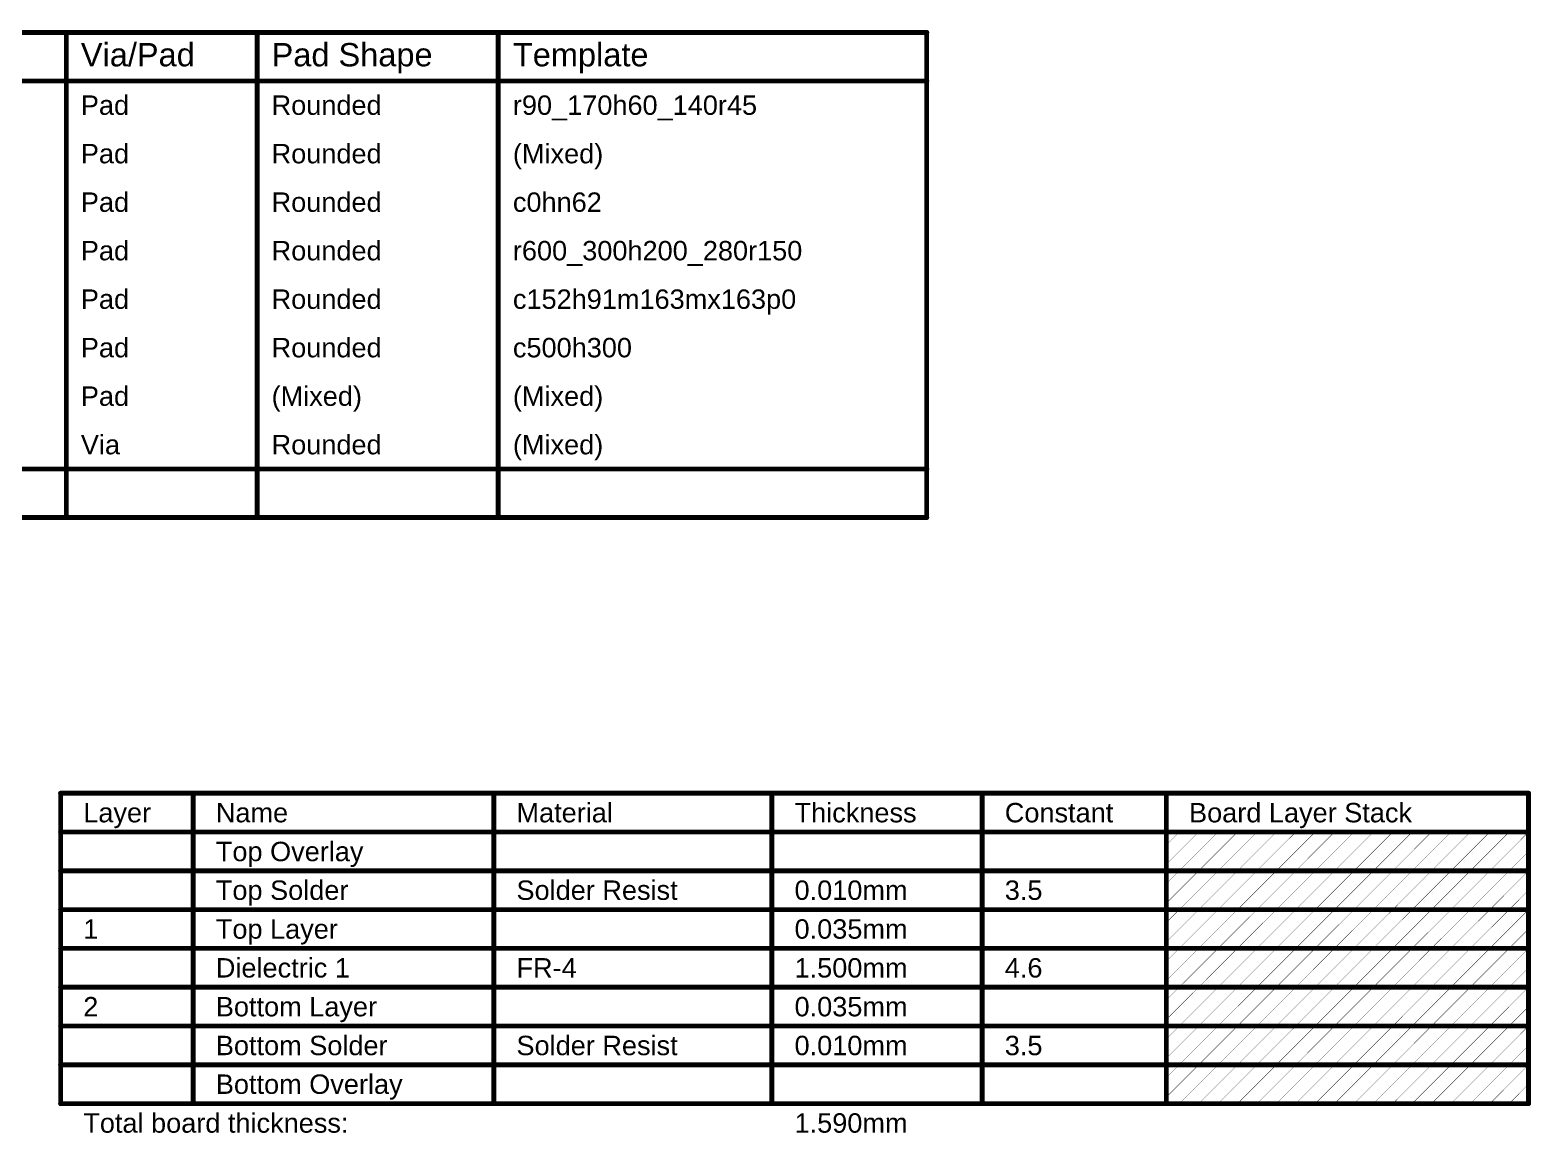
# Model space of a CAD drawing. Header units: inches. Extents: x -4 to 238, y -5 to 115.
# Drawn here: x 120.4 to 238.3, y 28.5 to 115.1 of the extents above; entities that cross this region are included whole.
import ezdxf

# ---------------------------------------------------------------- set-up
doc = ezdxf.new("R2010")
doc.units = ezdxf.units.IN
doc.layers.add('Drill Drawing', color=1, linetype='Continuous')
doc.layers.add('Fabrication', color=76, linetype='Continuous')
doc.styles.add('Arial', font='', dxfattribs={"height": 0.2})
doc.styles.get('Arial').set_extended_font_data('Arial')

msp = doc.modelspace()

# ---------------------------------------------------------------- linework, layer by layer
at = {"layer": 'Drill Drawing', "const_width": 0.381}
for points in [[(-3.72, 114.93), (190.84, 114.93)], [(123.27, 76.83), (123.27, 114.93)], [(138.25, 76.83), (138.25, 114.93)], [(157.19, 76.83), (157.19, 114.93)], [(190.84, 76.83), (190.84, 114.93)], [(-3.72, 111.12), (190.84, 111.12)], [(-3.72, 80.64), (190.84, 80.64)], [(-3.72, 76.83), (190.84, 76.83)]]:
    msp.add_lwpolyline(points, dxfattribs=at)
at = {"layer": 'Drill Drawing', "const_width": 0.191}
for points in [[(123.17, 114.93, 1), (123.36, 114.93, 1)], [(138.16, 114.93, 1), (138.35, 114.93, 1)], [(157.1, 114.93, 1), (157.29, 114.93, 1)], [(190.74, 114.93, 1), (190.94, 114.93, 1)], [(190.74, 114.93, 1), (190.94, 114.93, 1)], [(190.74, 111.12, 1), (190.94, 111.12, 1)], [(190.74, 80.64, 1), (190.94, 80.64, 1)], [(123.17, 76.83, 1), (123.36, 76.83, 1)], [(138.16, 76.83, 1), (138.35, 76.83, 1)], [(157.1, 76.83, 1), (157.29, 76.83, 1)], [(190.74, 76.83, 1), (190.94, 76.83, 1)], [(190.74, 76.83, 1), (190.94, 76.83, 1)]]:
    msp.add_lwpolyline(points, format="xyb", close=True, dxfattribs=at)
at = {"layer": 'Fabrication'}
for points, const_width in [([(122.82, 55.17), (238.1, 55.17)], 0.381), ([(122.82, 30.78), (122.82, 55.17)], 0.381), ([(133.23, 30.78), (133.23, 55.17)], 0.381), ([(156.84, 30.78), (156.84, 55.17)], 0.381), ([(178.68, 30.78), (178.68, 55.17)], 0.381), ([(195.19, 30.78), (195.19, 55.17)], 0.381), ([(209.66, 30.78), (209.66, 55.17)], 0.381), ([(238.1, 30.78), (238.1, 55.17)], 0.381), ([(122.82, 52.12), (238.1, 52.12)], 0.381), ([(209.66, 49.59), (212.2, 52.12)], 0.0254), ([(209.66, 51.11), (210.67, 52.12)], 0.0254), ([(210.67, 49.07), (213.72, 52.12)], 0.0254), ([(212.2, 49.07), (215.24, 52.12)], 0.0254), ([(213.72, 49.07), (216.77, 52.12)], 0.0254), ([(215.24, 49.07), (218.29, 52.12)], 0.0254), ([(216.77, 49.07), (219.82, 52.12)], 0.0254), ([(218.29, 49.07), (221.34, 52.12)], 0.0254), ([(219.82, 49.07), (222.86, 52.12)], 0.0254), ([(221.34, 49.07), (224.39, 52.12)], 0.0254), ([(222.86, 49.07), (225.91, 52.12)], 0.0254), ([(224.39, 49.07), (227.44, 52.12)], 0.0254), ([(225.91, 49.07), (228.96, 52.12)], 0.0254), ([(227.44, 49.07), (230.48, 52.12)], 0.0254), ([(228.96, 49.07), (232.01, 52.12)], 0.0254), ([(230.48, 49.07), (233.53, 52.12)], 0.0254), ([(232.01, 49.07), (235.06, 52.12)], 0.0254), ([(233.53, 49.07), (236.58, 52.12)], 0.0254), ([(235.06, 49.07), (238.1, 52.12)], 0.0254), ([(236.58, 49.07), (238.1, 50.6)], 0.0254), ([(122.82, 49.07), (133.23, 49.07)], 0.381), ([(133.23, 49.07), (156.84, 49.07)], 0.381), ([(156.84, 49.07), (178.68, 49.07)], 0.381), ([(178.68, 49.07), (195.19, 49.07)], 0.381), ([(195.19, 49.07), (209.66, 49.07)], 0.381), ([(209.66, 49.07), (238.1, 49.07)], 0.381), ([(209.66, 46.54), (212.2, 49.07)], 0.0254), ([(209.66, 48.06), (210.67, 49.07)], 0.0254), ([(210.67, 46.02), (213.72, 49.07)], 0.0254), ([(212.2, 46.02), (215.24, 49.07)], 0.0254), ([(213.72, 46.02), (216.77, 49.07)], 0.0254), ([(215.24, 46.02), (218.29, 49.07)], 0.0254), ([(216.77, 46.02), (219.82, 49.07)], 0.0254), ([(218.29, 46.02), (221.34, 49.07)], 0.0254), ([(219.82, 46.02), (222.86, 49.07)], 0.0254), ([(221.34, 46.02), (224.39, 49.07)], 0.0254), ([(222.86, 46.02), (225.91, 49.07)], 0.0254), ([(224.39, 46.02), (227.44, 49.07)], 0.0254), ([(225.91, 46.02), (228.96, 49.07)], 0.0254), ([(227.44, 46.02), (230.48, 49.07)], 0.0254), ([(228.96, 46.02), (232.01, 49.07)], 0.0254), ([(230.48, 46.02), (233.53, 49.07)], 0.0254), ([(232.01, 46.02), (235.06, 49.07)], 0.0254), ([(233.53, 46.02), (236.58, 49.07)], 0.0254), ([(235.06, 46.02), (238.1, 49.07)], 0.0254), ([(236.58, 46.02), (238.1, 47.55)], 0.0254), ([(122.82, 46.02), (133.23, 46.02)], 0.381), ([(133.23, 46.02), (156.84, 46.02)], 0.381), ([(156.84, 46.02), (178.68, 46.02)], 0.381), ([(178.68, 46.02), (195.19, 46.02)], 0.381), ([(195.19, 46.02), (209.66, 46.02)], 0.381), ([(209.66, 46.02), (238.1, 46.02)], 0.381), ([(209.66, 43.49), (212.2, 46.02)], 0.0254), ([(209.66, 45.02), (210.67, 46.02)], 0.0254), ([(210.67, 42.98), (213.72, 46.02)], 0.0254), ([(212.2, 42.98), (215.24, 46.02)], 0.0254), ([(213.72, 42.98), (216.77, 46.02)], 0.0254), ([(215.24, 42.98), (218.29, 46.02)], 0.0254), ([(216.77, 42.98), (219.82, 46.02)], 0.0254), ([(218.29, 42.98), (221.34, 46.02)], 0.0254), ([(219.82, 42.98), (222.86, 46.02)], 0.0254), ([(221.34, 42.98), (224.39, 46.02)], 0.0254), ([(222.86, 42.98), (225.91, 46.02)], 0.0254), ([(224.39, 42.98), (227.44, 46.02)], 0.0254), ([(225.91, 42.98), (228.96, 46.02)], 0.0254), ([(227.44, 42.98), (230.48, 46.02)], 0.0254), ([(228.96, 42.98), (232.01, 46.02)], 0.0254), ([(230.48, 42.98), (233.53, 46.02)], 0.0254), ([(232.01, 42.98), (235.06, 46.02)], 0.0254), ([(233.53, 42.98), (236.58, 46.02)], 0.0254), ([(235.06, 42.98), (238.1, 46.02)], 0.0254), ([(236.58, 42.98), (238.1, 44.5)], 0.0254), ([(122.82, 42.98), (133.23, 42.98)], 0.381), ([(133.23, 42.98), (156.84, 42.98)], 0.381), ([(156.84, 42.98), (178.68, 42.98)], 0.381), ([(178.68, 42.98), (195.19, 42.98)], 0.381), ([(195.19, 42.98), (209.66, 42.98)], 0.381), ([(209.66, 42.98), (238.1, 42.98)], 0.381), ([(209.66, 40.44), (212.2, 42.98)], 0.0254), ([(209.66, 41.97), (210.67, 42.98)], 0.0254), ([(210.67, 39.93), (213.72, 42.98)], 0.0254), ([(212.2, 39.93), (215.24, 42.98)], 0.0254), ([(213.72, 39.93), (216.77, 42.98)], 0.0254), ([(215.24, 39.93), (218.29, 42.98)], 0.0254), ([(216.77, 39.93), (219.82, 42.98)], 0.0254), ([(218.29, 39.93), (221.34, 42.98)], 0.0254), ([(219.82, 39.93), (222.86, 42.98)], 0.0254), ([(221.34, 39.93), (224.39, 42.98)], 0.0254), ([(222.86, 39.93), (225.91, 42.98)], 0.0254), ([(224.39, 39.93), (227.44, 42.98)], 0.0254), ([(225.91, 39.93), (228.96, 42.98)], 0.0254), ([(227.44, 39.93), (230.48, 42.98)], 0.0254), ([(228.96, 39.93), (232.01, 42.98)], 0.0254), ([(230.48, 39.93), (233.53, 42.98)], 0.0254), ([(232.01, 39.93), (235.06, 42.98)], 0.0254), ([(233.53, 39.93), (236.58, 42.98)], 0.0254), ([(235.06, 39.93), (238.1, 42.98)], 0.0254), ([(236.58, 39.93), (238.1, 41.45)], 0.0254), ([(122.82, 39.93), (133.23, 39.93)], 0.381), ([(133.23, 39.93), (156.84, 39.93)], 0.381), ([(156.84, 39.93), (178.68, 39.93)], 0.381), ([(178.68, 39.93), (195.19, 39.93)], 0.381), ([(195.19, 39.93), (209.66, 39.93)], 0.381), ([(209.66, 39.93), (238.1, 39.93)], 0.381), ([(209.66, 37.4), (212.2, 39.93)], 0.0254), ([(209.66, 38.92), (210.67, 39.93)], 0.0254), ([(210.67, 36.88), (213.72, 39.93)], 0.0254), ([(212.2, 36.88), (215.24, 39.93)], 0.0254), ([(213.72, 36.88), (216.77, 39.93)], 0.0254), ([(215.24, 36.88), (218.29, 39.93)], 0.0254), ([(216.77, 36.88), (219.82, 39.93)], 0.0254), ([(218.29, 36.88), (221.34, 39.93)], 0.0254), ([(219.82, 36.88), (222.86, 39.93)], 0.0254), ([(221.34, 36.88), (224.39, 39.93)], 0.0254), ([(222.86, 36.88), (225.91, 39.93)], 0.0254), ([(224.39, 36.88), (227.44, 39.93)], 0.0254), ([(225.91, 36.88), (228.96, 39.93)], 0.0254), ([(227.44, 36.88), (230.48, 39.93)], 0.0254), ([(228.96, 36.88), (232.01, 39.93)], 0.0254), ([(230.48, 36.88), (233.53, 39.93)], 0.0254), ([(232.01, 36.88), (235.06, 39.93)], 0.0254), ([(233.53, 36.88), (236.58, 39.93)], 0.0254), ([(235.06, 36.88), (238.1, 39.93)], 0.0254), ([(236.58, 36.88), (238.1, 38.4)], 0.0254), ([(122.82, 36.88), (133.23, 36.88)], 0.381), ([(133.23, 36.88), (156.84, 36.88)], 0.381), ([(156.84, 36.88), (178.68, 36.88)], 0.381), ([(178.68, 36.88), (195.19, 36.88)], 0.381), ([(195.19, 36.88), (209.66, 36.88)], 0.381), ([(209.66, 36.88), (238.1, 36.88)], 0.381), ([(209.66, 34.35), (212.2, 36.88)], 0.0254), ([(209.66, 35.87), (210.67, 36.88)], 0.0254), ([(210.67, 33.83), (213.72, 36.88)], 0.0254), ([(212.2, 33.83), (215.24, 36.88)], 0.0254), ([(213.72, 33.83), (216.77, 36.88)], 0.0254), ([(215.24, 33.83), (218.29, 36.88)], 0.0254), ([(216.77, 33.83), (219.82, 36.88)], 0.0254), ([(218.29, 33.83), (221.34, 36.88)], 0.0254), ([(219.82, 33.83), (222.86, 36.88)], 0.0254), ([(221.34, 33.83), (224.39, 36.88)], 0.0254), ([(222.86, 33.83), (225.91, 36.88)], 0.0254), ([(224.39, 33.83), (227.44, 36.88)], 0.0254), ([(225.91, 33.83), (228.96, 36.88)], 0.0254), ([(227.44, 33.83), (230.48, 36.88)], 0.0254), ([(228.96, 33.83), (232.01, 36.88)], 0.0254), ([(230.48, 33.83), (233.53, 36.88)], 0.0254), ([(232.01, 33.83), (235.06, 36.88)], 0.0254), ([(233.53, 33.83), (236.58, 36.88)], 0.0254), ([(235.06, 33.83), (238.1, 36.88)], 0.0254), ([(236.58, 33.83), (238.1, 35.36)], 0.0254), ([(122.82, 33.83), (133.23, 33.83)], 0.381), ([(133.23, 33.83), (156.84, 33.83)], 0.381), ([(156.84, 33.83), (178.68, 33.83)], 0.381), ([(178.68, 33.83), (195.19, 33.83)], 0.381), ([(195.19, 33.83), (209.66, 33.83)], 0.381), ([(209.66, 33.83), (238.1, 33.83)], 0.381), ([(209.66, 31.3), (212.2, 33.83)], 0.0254), ([(209.66, 32.82), (210.67, 33.83)], 0.0254), ([(210.67, 30.78), (213.72, 33.83)], 0.0254), ([(212.2, 30.78), (215.24, 33.83)], 0.0254), ([(213.72, 30.78), (216.77, 33.83)], 0.0254), ([(215.24, 30.78), (218.29, 33.83)], 0.0254), ([(216.77, 30.78), (219.82, 33.83)], 0.0254), ([(218.29, 30.78), (221.34, 33.83)], 0.0254), ([(219.82, 30.78), (222.86, 33.83)], 0.0254), ([(221.34, 30.78), (224.39, 33.83)], 0.0254), ([(222.86, 30.78), (225.91, 33.83)], 0.0254), ([(224.39, 30.78), (227.44, 33.83)], 0.0254), ([(225.91, 30.78), (228.96, 33.83)], 0.0254), ([(227.44, 30.78), (230.48, 33.83)], 0.0254), ([(228.96, 30.78), (232.01, 33.83)], 0.0254), ([(230.48, 30.78), (233.53, 33.83)], 0.0254), ([(232.01, 30.78), (235.06, 33.83)], 0.0254), ([(233.53, 30.78), (236.58, 33.83)], 0.0254), ([(235.06, 30.78), (238.1, 33.83)], 0.0254), ([(236.58, 30.78), (238.1, 32.31)], 0.0254), ([(122.82, 30.78), (133.23, 30.78)], 0.381), ([(133.23, 30.78), (156.84, 30.78)], 0.381), ([(156.84, 30.78), (178.68, 30.78)], 0.381), ([(178.68, 30.78), (195.19, 30.78)], 0.381), ([(195.19, 30.78), (209.66, 30.78)], 0.381), ([(209.66, 30.78), (238.1, 30.78)], 0.381)]:
    msp.add_lwpolyline(points, dxfattribs=dict(at, const_width=const_width))
for points, const_width in [([(122.72, 55.17, 1), (122.91, 55.17, 1)], 0.191), ([(122.72, 55.17, 1), (122.91, 55.17, 1)], 0.191), ([(133.13, 55.17, 1), (133.32, 55.17, 1)], 0.191), ([(156.75, 55.17, 1), (156.94, 55.17, 1)], 0.191), ([(178.59, 55.17, 1), (178.78, 55.17, 1)], 0.191), ([(195.09, 55.17, 1), (195.28, 55.17, 1)], 0.191), ([(209.57, 55.17, 1), (209.76, 55.17, 1)], 0.191), ([(238.01, 55.17, 1), (238.2, 55.17, 1)], 0.191), ([(238.01, 55.17, 1), (238.2, 55.17, 1)], 0.191), ([(122.72, 52.12, 1), (122.91, 52.12, 1)], 0.191), ([(210.66, 52.12, 1), (210.68, 52.12, 1)], 0.0127), ([(212.19, 52.12, 1), (212.2, 52.12, 1)], 0.0127), ([(213.71, 52.12, 1), (213.73, 52.12, 1)], 0.0127), ([(215.24, 52.12, 1), (215.25, 52.12, 1)], 0.0127), ([(216.76, 52.12, 1), (216.77, 52.12, 1)], 0.0127), ([(218.28, 52.12, 1), (218.3, 52.12, 1)], 0.0127), ([(219.81, 52.12, 1), (219.82, 52.12, 1)], 0.0127), ([(221.33, 52.12, 1), (221.35, 52.12, 1)], 0.0127), ([(222.86, 52.12, 1), (222.87, 52.12, 1)], 0.0127), ([(224.38, 52.12, 1), (224.39, 52.12, 1)], 0.0127), ([(225.9, 52.12, 1), (225.92, 52.12, 1)], 0.0127), ([(227.43, 52.12, 1), (227.44, 52.12, 1)], 0.0127), ([(228.95, 52.12, 1), (228.97, 52.12, 1)], 0.0127), ([(230.48, 52.12, 1), (230.49, 52.12, 1)], 0.0127), ([(232, 52.12, 1), (232.01, 52.12, 1)], 0.0127), ([(233.52, 52.12, 1), (233.54, 52.12, 1)], 0.0127), ([(235.05, 52.12, 1), (235.06, 52.12, 1)], 0.0127), ([(236.57, 52.12, 1), (236.59, 52.12, 1)], 0.0127), ([(238.01, 52.12, 1), (238.2, 52.12, 1)], 0.191), ([(238.1, 52.12, 1), (238.11, 52.12, 1)], 0.0127), ([(209.66, 51.11, 1), (209.67, 51.11, 1)], 0.0127), ([(209.66, 49.59, 1), (209.67, 49.59, 1)], 0.0127), ([(238.1, 50.6, 1), (238.11, 50.6, 1)], 0.0127), ([(122.72, 49.07, 1), (122.91, 49.07, 1)], 0.191), ([(133.13, 49.07, 1), (133.32, 49.07, 1)], 0.191), ([(133.13, 49.07, 1), (133.32, 49.07, 1)], 0.191), ([(156.75, 49.07, 1), (156.94, 49.07, 1)], 0.191), ([(156.75, 49.07, 1), (156.94, 49.07, 1)], 0.191), ([(178.59, 49.07, 1), (178.78, 49.07, 1)], 0.191), ([(178.59, 49.07, 1), (178.78, 49.07, 1)], 0.191), ([(195.09, 49.07, 1), (195.28, 49.07, 1)], 0.191), ([(195.09, 49.07, 1), (195.28, 49.07, 1)], 0.191), ([(209.57, 49.07, 1), (209.76, 49.07, 1)], 0.191), ([(209.57, 49.07, 1), (209.76, 49.07, 1)], 0.191), ([(210.66, 49.07, 1), (210.68, 49.07, 1)], 0.0127), ([(210.66, 49.07, 1), (210.68, 49.07, 1)], 0.0127), ([(212.19, 49.07, 1), (212.2, 49.07, 1)], 0.0127), ([(212.19, 49.07, 1), (212.2, 49.07, 1)], 0.0127), ([(213.71, 49.07, 1), (213.73, 49.07, 1)], 0.0127), ([(213.71, 49.07, 1), (213.73, 49.07, 1)], 0.0127), ([(215.24, 49.07, 1), (215.25, 49.07, 1)], 0.0127), ([(215.24, 49.07, 1), (215.25, 49.07, 1)], 0.0127), ([(216.76, 49.07, 1), (216.77, 49.07, 1)], 0.0127), ([(216.76, 49.07, 1), (216.77, 49.07, 1)], 0.0127), ([(218.28, 49.07, 1), (218.3, 49.07, 1)], 0.0127), ([(218.28, 49.07, 1), (218.3, 49.07, 1)], 0.0127), ([(219.81, 49.07, 1), (219.82, 49.07, 1)], 0.0127), ([(219.81, 49.07, 1), (219.82, 49.07, 1)], 0.0127), ([(221.33, 49.07, 1), (221.35, 49.07, 1)], 0.0127), ([(221.33, 49.07, 1), (221.35, 49.07, 1)], 0.0127), ([(222.86, 49.07, 1), (222.87, 49.07, 1)], 0.0127), ([(222.86, 49.07, 1), (222.87, 49.07, 1)], 0.0127), ([(224.38, 49.07, 1), (224.39, 49.07, 1)], 0.0127), ([(224.38, 49.07, 1), (224.39, 49.07, 1)], 0.0127), ([(225.9, 49.07, 1), (225.92, 49.07, 1)], 0.0127), ([(225.9, 49.07, 1), (225.92, 49.07, 1)], 0.0127), ([(227.43, 49.07, 1), (227.44, 49.07, 1)], 0.0127), ([(227.43, 49.07, 1), (227.44, 49.07, 1)], 0.0127), ([(228.95, 49.07, 1), (228.97, 49.07, 1)], 0.0127), ([(228.95, 49.07, 1), (228.97, 49.07, 1)], 0.0127), ([(230.48, 49.07, 1), (230.49, 49.07, 1)], 0.0127), ([(230.48, 49.07, 1), (230.49, 49.07, 1)], 0.0127), ([(232, 49.07, 1), (232.01, 49.07, 1)], 0.0127), ([(232, 49.07, 1), (232.01, 49.07, 1)], 0.0127), ([(233.52, 49.07, 1), (233.54, 49.07, 1)], 0.0127), ([(233.52, 49.07, 1), (233.54, 49.07, 1)], 0.0127), ([(235.05, 49.07, 1), (235.06, 49.07, 1)], 0.0127), ([(235.05, 49.07, 1), (235.06, 49.07, 1)], 0.0127), ([(236.57, 49.07, 1), (236.59, 49.07, 1)], 0.0127), ([(236.57, 49.07, 1), (236.59, 49.07, 1)], 0.0127), ([(238.01, 49.07, 1), (238.2, 49.07, 1)], 0.191), ([(238.1, 49.07, 1), (238.11, 49.07, 1)], 0.0127), ([(209.66, 48.06, 1), (209.67, 48.06, 1)], 0.0127), ([(238.1, 47.55, 1), (238.11, 47.55, 1)], 0.0127), ([(122.72, 46.02, 1), (122.91, 46.02, 1)], 0.191), ([(133.13, 46.02, 1), (133.32, 46.02, 1)], 0.191), ([(133.13, 46.02, 1), (133.32, 46.02, 1)], 0.191), ([(156.75, 46.02, 1), (156.94, 46.02, 1)], 0.191), ([(156.75, 46.02, 1), (156.94, 46.02, 1)], 0.191), ([(178.59, 46.02, 1), (178.78, 46.02, 1)], 0.191), ([(178.59, 46.02, 1), (178.78, 46.02, 1)], 0.191), ([(195.09, 46.02, 1), (195.28, 46.02, 1)], 0.191), ([(195.09, 46.02, 1), (195.28, 46.02, 1)], 0.191), ([(209.57, 46.02, 1), (209.76, 46.02, 1)], 0.191), ([(209.57, 46.02, 1), (209.76, 46.02, 1)], 0.191), ([(209.66, 46.54, 1), (209.67, 46.54, 1)], 0.0127), ([(210.66, 46.02, 1), (210.68, 46.02, 1)], 0.0127), ([(210.66, 46.02, 1), (210.68, 46.02, 1)], 0.0127), ([(212.19, 46.02, 1), (212.2, 46.02, 1)], 0.0127), ([(212.19, 46.02, 1), (212.2, 46.02, 1)], 0.0127), ([(213.71, 46.02, 1), (213.73, 46.02, 1)], 0.0127), ([(213.71, 46.02, 1), (213.73, 46.02, 1)], 0.0127), ([(215.24, 46.02, 1), (215.25, 46.02, 1)], 0.0127), ([(215.24, 46.02, 1), (215.25, 46.02, 1)], 0.0127), ([(216.76, 46.02, 1), (216.77, 46.02, 1)], 0.0127), ([(216.76, 46.02, 1), (216.77, 46.02, 1)], 0.0127), ([(218.28, 46.02, 1), (218.3, 46.02, 1)], 0.0127), ([(218.28, 46.02, 1), (218.3, 46.02, 1)], 0.0127), ([(219.81, 46.02, 1), (219.82, 46.02, 1)], 0.0127), ([(219.81, 46.02, 1), (219.82, 46.02, 1)], 0.0127), ([(221.33, 46.02, 1), (221.35, 46.02, 1)], 0.0127), ([(221.33, 46.02, 1), (221.35, 46.02, 1)], 0.0127), ([(222.86, 46.02, 1), (222.87, 46.02, 1)], 0.0127), ([(222.86, 46.02, 1), (222.87, 46.02, 1)], 0.0127), ([(224.38, 46.02, 1), (224.39, 46.02, 1)], 0.0127), ([(224.38, 46.02, 1), (224.39, 46.02, 1)], 0.0127), ([(225.9, 46.02, 1), (225.92, 46.02, 1)], 0.0127), ([(225.9, 46.02, 1), (225.92, 46.02, 1)], 0.0127), ([(227.43, 46.02, 1), (227.44, 46.02, 1)], 0.0127), ([(227.43, 46.02, 1), (227.44, 46.02, 1)], 0.0127), ([(228.95, 46.02, 1), (228.97, 46.02, 1)], 0.0127), ([(228.95, 46.02, 1), (228.97, 46.02, 1)], 0.0127), ([(230.48, 46.02, 1), (230.49, 46.02, 1)], 0.0127), ([(230.48, 46.02, 1), (230.49, 46.02, 1)], 0.0127), ([(232, 46.02, 1), (232.01, 46.02, 1)], 0.0127), ([(232, 46.02, 1), (232.01, 46.02, 1)], 0.0127), ([(233.52, 46.02, 1), (233.54, 46.02, 1)], 0.0127), ([(233.52, 46.02, 1), (233.54, 46.02, 1)], 0.0127), ([(235.05, 46.02, 1), (235.06, 46.02, 1)], 0.0127), ([(235.05, 46.02, 1), (235.06, 46.02, 1)], 0.0127), ([(236.57, 46.02, 1), (236.59, 46.02, 1)], 0.0127), ([(236.57, 46.02, 1), (236.59, 46.02, 1)], 0.0127), ([(238.01, 46.02, 1), (238.2, 46.02, 1)], 0.191), ([(238.1, 46.02, 1), (238.11, 46.02, 1)], 0.0127), ([(209.66, 45.02, 1), (209.67, 45.02, 1)], 0.0127), ([(238.1, 44.5, 1), (238.11, 44.5, 1)], 0.0127), ([(122.72, 42.98, 1), (122.91, 42.98, 1)], 0.191), ([(133.13, 42.98, 1), (133.32, 42.98, 1)], 0.191), ([(133.13, 42.98, 1), (133.32, 42.98, 1)], 0.191), ([(156.75, 42.98, 1), (156.94, 42.98, 1)], 0.191), ([(156.75, 42.98, 1), (156.94, 42.98, 1)], 0.191), ([(178.59, 42.98, 1), (178.78, 42.98, 1)], 0.191), ([(178.59, 42.98, 1), (178.78, 42.98, 1)], 0.191), ([(195.09, 42.98, 1), (195.28, 42.98, 1)], 0.191), ([(195.09, 42.98, 1), (195.28, 42.98, 1)], 0.191), ([(209.57, 42.98, 1), (209.76, 42.98, 1)], 0.191), ([(209.57, 42.98, 1), (209.76, 42.98, 1)], 0.191), ([(209.66, 43.49, 1), (209.67, 43.49, 1)], 0.0127), ([(210.66, 42.98, 1), (210.68, 42.98, 1)], 0.0127), ([(210.66, 42.98, 1), (210.68, 42.98, 1)], 0.0127), ([(212.19, 42.98, 1), (212.2, 42.98, 1)], 0.0127), ([(212.19, 42.98, 1), (212.2, 42.98, 1)], 0.0127), ([(213.71, 42.98, 1), (213.73, 42.98, 1)], 0.0127), ([(213.71, 42.98, 1), (213.73, 42.98, 1)], 0.0127), ([(215.24, 42.98, 1), (215.25, 42.98, 1)], 0.0127), ([(215.24, 42.98, 1), (215.25, 42.98, 1)], 0.0127), ([(216.76, 42.98, 1), (216.77, 42.98, 1)], 0.0127), ([(216.76, 42.98, 1), (216.77, 42.98, 1)], 0.0127), ([(218.28, 42.98, 1), (218.3, 42.98, 1)], 0.0127), ([(218.28, 42.98, 1), (218.3, 42.98, 1)], 0.0127), ([(219.81, 42.98, 1), (219.82, 42.98, 1)], 0.0127), ([(219.81, 42.98, 1), (219.82, 42.98, 1)], 0.0127), ([(221.33, 42.98, 1), (221.35, 42.98, 1)], 0.0127), ([(221.33, 42.98, 1), (221.35, 42.98, 1)], 0.0127), ([(222.86, 42.98, 1), (222.87, 42.98, 1)], 0.0127), ([(222.86, 42.98, 1), (222.87, 42.98, 1)], 0.0127), ([(224.38, 42.98, 1), (224.39, 42.98, 1)], 0.0127), ([(224.38, 42.98, 1), (224.39, 42.98, 1)], 0.0127), ([(225.9, 42.98, 1), (225.92, 42.98, 1)], 0.0127), ([(225.9, 42.98, 1), (225.92, 42.98, 1)], 0.0127), ([(227.43, 42.98, 1), (227.44, 42.98, 1)], 0.0127), ([(227.43, 42.98, 1), (227.44, 42.98, 1)], 0.0127), ([(228.95, 42.98, 1), (228.97, 42.98, 1)], 0.0127), ([(228.95, 42.98, 1), (228.97, 42.98, 1)], 0.0127), ([(230.48, 42.98, 1), (230.49, 42.98, 1)], 0.0127), ([(230.48, 42.98, 1), (230.49, 42.98, 1)], 0.0127), ([(232, 42.98, 1), (232.01, 42.98, 1)], 0.0127), ([(232, 42.98, 1), (232.01, 42.98, 1)], 0.0127), ([(233.52, 42.98, 1), (233.54, 42.98, 1)], 0.0127), ([(233.52, 42.98, 1), (233.54, 42.98, 1)], 0.0127), ([(235.05, 42.98, 1), (235.06, 42.98, 1)], 0.0127), ([(235.05, 42.98, 1), (235.06, 42.98, 1)], 0.0127), ([(236.57, 42.98, 1), (236.59, 42.98, 1)], 0.0127), ([(236.57, 42.98, 1), (236.59, 42.98, 1)], 0.0127), ([(238.01, 42.98, 1), (238.2, 42.98, 1)], 0.191), ([(238.1, 42.98, 1), (238.11, 42.98, 1)], 0.0127), ([(209.66, 41.97, 1), (209.67, 41.97, 1)], 0.0127), ([(238.1, 41.45, 1), (238.11, 41.45, 1)], 0.0127), ([(122.72, 39.93, 1), (122.91, 39.93, 1)], 0.191), ([(133.13, 39.93, 1), (133.32, 39.93, 1)], 0.191), ([(133.13, 39.93, 1), (133.32, 39.93, 1)], 0.191), ([(156.75, 39.93, 1), (156.94, 39.93, 1)], 0.191), ([(156.75, 39.93, 1), (156.94, 39.93, 1)], 0.191), ([(178.59, 39.93, 1), (178.78, 39.93, 1)], 0.191), ([(178.59, 39.93, 1), (178.78, 39.93, 1)], 0.191), ([(195.09, 39.93, 1), (195.28, 39.93, 1)], 0.191), ([(195.09, 39.93, 1), (195.28, 39.93, 1)], 0.191), ([(209.57, 39.93, 1), (209.76, 39.93, 1)], 0.191), ([(209.57, 39.93, 1), (209.76, 39.93, 1)], 0.191), ([(209.66, 40.44, 1), (209.67, 40.44, 1)], 0.0127), ([(238.01, 39.93, 1), (238.2, 39.93, 1)], 0.191), ([(209.66, 38.92, 1), (209.67, 38.92, 1)], 0.0127), ([(210.66, 39.93, 1), (210.68, 39.93, 1)], 0.0127), ([(210.66, 39.93, 1), (210.68, 39.93, 1)], 0.0127), ([(212.19, 39.93, 1), (212.2, 39.93, 1)], 0.0127), ([(212.19, 39.93, 1), (212.2, 39.93, 1)], 0.0127), ([(213.71, 39.93, 1), (213.73, 39.93, 1)], 0.0127), ([(213.71, 39.93, 1), (213.73, 39.93, 1)], 0.0127), ([(215.24, 39.93, 1), (215.25, 39.93, 1)], 0.0127), ([(215.24, 39.93, 1), (215.25, 39.93, 1)], 0.0127), ([(216.76, 39.93, 1), (216.77, 39.93, 1)], 0.0127), ([(216.76, 39.93, 1), (216.77, 39.93, 1)], 0.0127), ([(218.28, 39.93, 1), (218.3, 39.93, 1)], 0.0127), ([(218.28, 39.93, 1), (218.3, 39.93, 1)], 0.0127), ([(219.81, 39.93, 1), (219.82, 39.93, 1)], 0.0127), ([(219.81, 39.93, 1), (219.82, 39.93, 1)], 0.0127), ([(221.33, 39.93, 1), (221.35, 39.93, 1)], 0.0127), ([(221.33, 39.93, 1), (221.35, 39.93, 1)], 0.0127), ([(222.86, 39.93, 1), (222.87, 39.93, 1)], 0.0127), ([(222.86, 39.93, 1), (222.87, 39.93, 1)], 0.0127), ([(224.38, 39.93, 1), (224.39, 39.93, 1)], 0.0127), ([(224.38, 39.93, 1), (224.39, 39.93, 1)], 0.0127), ([(225.9, 39.93, 1), (225.92, 39.93, 1)], 0.0127), ([(225.9, 39.93, 1), (225.92, 39.93, 1)], 0.0127), ([(227.43, 39.93, 1), (227.44, 39.93, 1)], 0.0127), ([(227.43, 39.93, 1), (227.44, 39.93, 1)], 0.0127), ([(228.95, 39.93, 1), (228.97, 39.93, 1)], 0.0127), ([(228.95, 39.93, 1), (228.97, 39.93, 1)], 0.0127), ([(230.48, 39.93, 1), (230.49, 39.93, 1)], 0.0127), ([(230.48, 39.93, 1), (230.49, 39.93, 1)], 0.0127), ([(232, 39.93, 1), (232.01, 39.93, 1)], 0.0127), ([(232, 39.93, 1), (232.01, 39.93, 1)], 0.0127), ([(233.52, 39.93, 1), (233.54, 39.93, 1)], 0.0127), ([(233.52, 39.93, 1), (233.54, 39.93, 1)], 0.0127), ([(235.05, 39.93, 1), (235.06, 39.93, 1)], 0.0127), ([(235.05, 39.93, 1), (235.06, 39.93, 1)], 0.0127), ([(236.57, 39.93, 1), (236.59, 39.93, 1)], 0.0127), ([(236.57, 39.93, 1), (236.59, 39.93, 1)], 0.0127), ([(238.1, 39.93, 1), (238.11, 39.93, 1)], 0.0127), ([(238.1, 38.4, 1), (238.11, 38.4, 1)], 0.0127), ([(122.72, 36.88, 1), (122.91, 36.88, 1)], 0.191), ([(133.13, 36.88, 1), (133.32, 36.88, 1)], 0.191), ([(133.13, 36.88, 1), (133.32, 36.88, 1)], 0.191), ([(156.75, 36.88, 1), (156.94, 36.88, 1)], 0.191), ([(156.75, 36.88, 1), (156.94, 36.88, 1)], 0.191), ([(178.59, 36.88, 1), (178.78, 36.88, 1)], 0.191), ([(178.59, 36.88, 1), (178.78, 36.88, 1)], 0.191), ([(195.09, 36.88, 1), (195.28, 36.88, 1)], 0.191), ([(195.09, 36.88, 1), (195.28, 36.88, 1)], 0.191), ([(209.57, 36.88, 1), (209.76, 36.88, 1)], 0.191), ([(209.57, 36.88, 1), (209.76, 36.88, 1)], 0.191), ([(209.66, 37.4, 1), (209.67, 37.4, 1)], 0.0127), ([(210.66, 36.88, 1), (210.68, 36.88, 1)], 0.0127), ([(210.66, 36.88, 1), (210.68, 36.88, 1)], 0.0127), ([(212.19, 36.88, 1), (212.2, 36.88, 1)], 0.0127), ([(212.19, 36.88, 1), (212.2, 36.88, 1)], 0.0127), ([(213.71, 36.88, 1), (213.73, 36.88, 1)], 0.0127), ([(213.71, 36.88, 1), (213.73, 36.88, 1)], 0.0127), ([(215.24, 36.88, 1), (215.25, 36.88, 1)], 0.0127), ([(215.24, 36.88, 1), (215.25, 36.88, 1)], 0.0127), ([(216.76, 36.88, 1), (216.77, 36.88, 1)], 0.0127), ([(216.76, 36.88, 1), (216.77, 36.88, 1)], 0.0127), ([(218.28, 36.88, 1), (218.3, 36.88, 1)], 0.0127), ([(218.28, 36.88, 1), (218.3, 36.88, 1)], 0.0127), ([(219.81, 36.88, 1), (219.82, 36.88, 1)], 0.0127), ([(219.81, 36.88, 1), (219.82, 36.88, 1)], 0.0127), ([(221.33, 36.88, 1), (221.35, 36.88, 1)], 0.0127), ([(221.33, 36.88, 1), (221.35, 36.88, 1)], 0.0127), ([(222.86, 36.88, 1), (222.87, 36.88, 1)], 0.0127), ([(222.86, 36.88, 1), (222.87, 36.88, 1)], 0.0127), ([(224.38, 36.88, 1), (224.39, 36.88, 1)], 0.0127), ([(224.38, 36.88, 1), (224.39, 36.88, 1)], 0.0127), ([(225.9, 36.88, 1), (225.92, 36.88, 1)], 0.0127), ([(225.9, 36.88, 1), (225.92, 36.88, 1)], 0.0127), ([(227.43, 36.88, 1), (227.44, 36.88, 1)], 0.0127), ([(227.43, 36.88, 1), (227.44, 36.88, 1)], 0.0127), ([(228.95, 36.88, 1), (228.97, 36.88, 1)], 0.0127), ([(228.95, 36.88, 1), (228.97, 36.88, 1)], 0.0127), ([(230.48, 36.88, 1), (230.49, 36.88, 1)], 0.0127), ([(230.48, 36.88, 1), (230.49, 36.88, 1)], 0.0127), ([(232, 36.88, 1), (232.01, 36.88, 1)], 0.0127), ([(232, 36.88, 1), (232.01, 36.88, 1)], 0.0127), ([(233.52, 36.88, 1), (233.54, 36.88, 1)], 0.0127), ([(233.52, 36.88, 1), (233.54, 36.88, 1)], 0.0127), ([(235.05, 36.88, 1), (235.06, 36.88, 1)], 0.0127), ([(235.05, 36.88, 1), (235.06, 36.88, 1)], 0.0127), ([(236.57, 36.88, 1), (236.59, 36.88, 1)], 0.0127), ([(236.57, 36.88, 1), (236.59, 36.88, 1)], 0.0127), ([(238.01, 36.88, 1), (238.2, 36.88, 1)], 0.191), ([(238.1, 36.88, 1), (238.11, 36.88, 1)], 0.0127), ([(209.66, 35.87, 1), (209.67, 35.87, 1)], 0.0127), ([(238.1, 35.36, 1), (238.11, 35.36, 1)], 0.0127), ([(209.66, 34.35, 1), (209.67, 34.35, 1)], 0.0127), ([(122.72, 33.83, 1), (122.91, 33.83, 1)], 0.191), ([(133.13, 33.83, 1), (133.32, 33.83, 1)], 0.191), ([(133.13, 33.83, 1), (133.32, 33.83, 1)], 0.191), ([(156.75, 33.83, 1), (156.94, 33.83, 1)], 0.191), ([(156.75, 33.83, 1), (156.94, 33.83, 1)], 0.191), ([(178.59, 33.83, 1), (178.78, 33.83, 1)], 0.191), ([(178.59, 33.83, 1), (178.78, 33.83, 1)], 0.191), ([(195.09, 33.83, 1), (195.28, 33.83, 1)], 0.191), ([(195.09, 33.83, 1), (195.28, 33.83, 1)], 0.191), ([(209.57, 33.83, 1), (209.76, 33.83, 1)], 0.191), ([(209.57, 33.83, 1), (209.76, 33.83, 1)], 0.191), ([(210.66, 33.83, 1), (210.68, 33.83, 1)], 0.0127), ([(210.66, 33.83, 1), (210.68, 33.83, 1)], 0.0127), ([(212.19, 33.83, 1), (212.2, 33.83, 1)], 0.0127), ([(212.19, 33.83, 1), (212.2, 33.83, 1)], 0.0127), ([(213.71, 33.83, 1), (213.73, 33.83, 1)], 0.0127), ([(213.71, 33.83, 1), (213.73, 33.83, 1)], 0.0127), ([(215.24, 33.83, 1), (215.25, 33.83, 1)], 0.0127), ([(215.24, 33.83, 1), (215.25, 33.83, 1)], 0.0127), ([(216.76, 33.83, 1), (216.77, 33.83, 1)], 0.0127), ([(216.76, 33.83, 1), (216.77, 33.83, 1)], 0.0127), ([(218.28, 33.83, 1), (218.3, 33.83, 1)], 0.0127), ([(218.28, 33.83, 1), (218.3, 33.83, 1)], 0.0127), ([(219.81, 33.83, 1), (219.82, 33.83, 1)], 0.0127), ([(219.81, 33.83, 1), (219.82, 33.83, 1)], 0.0127), ([(221.33, 33.83, 1), (221.35, 33.83, 1)], 0.0127), ([(221.33, 33.83, 1), (221.35, 33.83, 1)], 0.0127), ([(222.86, 33.83, 1), (222.87, 33.83, 1)], 0.0127), ([(222.86, 33.83, 1), (222.87, 33.83, 1)], 0.0127), ([(224.38, 33.83, 1), (224.39, 33.83, 1)], 0.0127), ([(224.38, 33.83, 1), (224.39, 33.83, 1)], 0.0127), ([(225.9, 33.83, 1), (225.92, 33.83, 1)], 0.0127), ([(225.9, 33.83, 1), (225.92, 33.83, 1)], 0.0127), ([(227.43, 33.83, 1), (227.44, 33.83, 1)], 0.0127), ([(227.43, 33.83, 1), (227.44, 33.83, 1)], 0.0127), ([(228.95, 33.83, 1), (228.97, 33.83, 1)], 0.0127), ([(228.95, 33.83, 1), (228.97, 33.83, 1)], 0.0127), ([(230.48, 33.83, 1), (230.49, 33.83, 1)], 0.0127), ([(230.48, 33.83, 1), (230.49, 33.83, 1)], 0.0127), ([(232, 33.83, 1), (232.01, 33.83, 1)], 0.0127), ([(232, 33.83, 1), (232.01, 33.83, 1)], 0.0127), ([(233.52, 33.83, 1), (233.54, 33.83, 1)], 0.0127), ([(233.52, 33.83, 1), (233.54, 33.83, 1)], 0.0127), ([(235.05, 33.83, 1), (235.06, 33.83, 1)], 0.0127), ([(235.05, 33.83, 1), (235.06, 33.83, 1)], 0.0127), ([(236.57, 33.83, 1), (236.59, 33.83, 1)], 0.0127), ([(236.57, 33.83, 1), (236.59, 33.83, 1)], 0.0127), ([(238.01, 33.83, 1), (238.2, 33.83, 1)], 0.191), ([(238.1, 33.83, 1), (238.11, 33.83, 1)], 0.0127), ([(209.66, 32.82, 1), (209.67, 32.82, 1)], 0.0127), ([(238.1, 32.31, 1), (238.11, 32.31, 1)], 0.0127), ([(122.72, 30.78, 1), (122.91, 30.78, 1)], 0.191), ([(122.72, 30.78, 1), (122.91, 30.78, 1)], 0.191), ([(133.13, 30.78, 1), (133.32, 30.78, 1)], 0.191), ([(133.13, 30.78, 1), (133.32, 30.78, 1)], 0.191), ([(133.13, 30.78, 1), (133.32, 30.78, 1)], 0.191), ([(156.75, 30.78, 1), (156.94, 30.78, 1)], 0.191), ([(156.75, 30.78, 1), (156.94, 30.78, 1)], 0.191), ([(156.75, 30.78, 1), (156.94, 30.78, 1)], 0.191), ([(178.59, 30.78, 1), (178.78, 30.78, 1)], 0.191), ([(178.59, 30.78, 1), (178.78, 30.78, 1)], 0.191), ([(178.59, 30.78, 1), (178.78, 30.78, 1)], 0.191), ([(195.09, 30.78, 1), (195.28, 30.78, 1)], 0.191), ([(195.09, 30.78, 1), (195.28, 30.78, 1)], 0.191), ([(195.09, 30.78, 1), (195.28, 30.78, 1)], 0.191), ([(209.57, 30.78, 1), (209.76, 30.78, 1)], 0.191), ([(209.57, 30.78, 1), (209.76, 30.78, 1)], 0.191), ([(209.57, 30.78, 1), (209.76, 30.78, 1)], 0.191), ([(209.66, 31.3, 1), (209.67, 31.3, 1)], 0.0127), ([(210.66, 30.78, 1), (210.68, 30.78, 1)], 0.0127), ([(212.19, 30.78, 1), (212.2, 30.78, 1)], 0.0127), ([(213.71, 30.78, 1), (213.73, 30.78, 1)], 0.0127), ([(215.24, 30.78, 1), (215.25, 30.78, 1)], 0.0127), ([(216.76, 30.78, 1), (216.77, 30.78, 1)], 0.0127), ([(218.28, 30.78, 1), (218.3, 30.78, 1)], 0.0127), ([(219.81, 30.78, 1), (219.82, 30.78, 1)], 0.0127), ([(221.33, 30.78, 1), (221.35, 30.78, 1)], 0.0127), ([(222.86, 30.78, 1), (222.87, 30.78, 1)], 0.0127), ([(224.38, 30.78, 1), (224.39, 30.78, 1)], 0.0127), ([(225.9, 30.78, 1), (225.92, 30.78, 1)], 0.0127), ([(227.43, 30.78, 1), (227.44, 30.78, 1)], 0.0127), ([(228.95, 30.78, 1), (228.97, 30.78, 1)], 0.0127), ([(230.48, 30.78, 1), (230.49, 30.78, 1)], 0.0127), ([(232, 30.78, 1), (232.01, 30.78, 1)], 0.0127), ([(233.52, 30.78, 1), (233.54, 30.78, 1)], 0.0127), ([(235.05, 30.78, 1), (235.06, 30.78, 1)], 0.0127), ([(236.57, 30.78, 1), (236.59, 30.78, 1)], 0.0127), ([(238.01, 30.78, 1), (238.2, 30.78, 1)], 0.191), ([(238.01, 30.78, 1), (238.2, 30.78, 1)], 0.191)]:
    msp.add_lwpolyline(points, format="xyb", close=True, dxfattribs=dict(at, const_width=const_width))

# ---------------------------------------------------------------- texts
at = {"layer": 'Drill Drawing', "style": 'Arial'}
for s, height, p in [('Via/Pad', 1.829, (124.41, 112.27)), ('Pad Shape', 1.829, (139.39, 112.27)), ('Template', 1.829, (158.34, 112.27)), ('Pad', 1.524, (124.41, 108.46)), ('Rounded', 1.524, (139.39, 108.46)), ('r90_170h60_140r45', 1.524, (158.34, 108.46)), ('Pad', 1.524, (124.41, 104.65)), ('Rounded', 1.524, (139.39, 104.65)), ('(Mixed)', 1.524, (158.34, 104.65)), ('Pad', 1.524, (124.41, 100.84)), ('Rounded', 1.524, (139.39, 100.84)), ('c0hn62', 1.524, (158.34, 100.84)), ('Pad', 1.524, (124.41, 97.03)), ('Rounded', 1.524, (139.39, 97.03)), ('r600_300h200_280r150', 1.524, (158.34, 97.03)), ('Pad', 1.524, (124.41, 93.22)), ('Rounded', 1.524, (139.39, 93.22)), ('c152h91m163mx163p0', 1.524, (158.34, 93.22)), ('Pad', 1.524, (124.41, 89.41)), ('Rounded', 1.524, (139.39, 89.41)), ('c500h300', 1.524, (158.34, 89.41)), ('Pad', 1.524, (124.41, 85.6)), ('(Mixed)', 1.524, (139.39, 85.6)), ('(Mixed)', 1.524, (158.34, 85.6)), ('Via', 1.524, (124.41, 81.79)), ('Rounded', 1.524, (139.39, 81.79)), ('(Mixed)', 1.524, (158.34, 81.79))]:
    msp.add_text(s, height=height, dxfattribs=at).set_placement(p)
at = {"layer": 'Fabrication', "style": 'Arial'}
for s, height, p in [('Layer', 1.524, (124.6, 52.88)), ('Name', 1.524, (135.01, 52.88)), ('Material', 1.524, (158.62, 52.88)), ('Thickness', 1.524, (180.46, 52.88)), ('Constant', 1.524, (196.97, 52.88)), ('Board Layer Stack', 1.524, (211.44, 52.88)), ('Top Overlay', 1.524, (135.01, 49.83)), ('Top Solder', 1.524, (135.01, 46.79)), ('Solder Resist', 1.524, (158.62, 46.79)), ('0.010mm', 1.524, (180.46, 46.79)), ('3.5', 1.524, (196.97, 46.79)), ('1', 1.52, (124.6, 43.74)), ('Top Layer', 1.524, (135.01, 43.74)), ('0.035mm', 1.524, (180.46, 43.74)), ('Dielectric 1', 1.524, (135.01, 40.69)), ('FR-4', 1.524, (158.62, 40.69)), ('1.500mm', 1.524, (180.46, 40.69)), ('4.6', 1.524, (196.97, 40.69)), ('2', 1.52, (124.6, 37.64)), ('Bottom Layer', 1.524, (135.01, 37.64)), ('0.035mm', 1.524, (180.46, 37.64)), ('Bottom Solder', 1.524, (135.01, 34.59)), ('Solder Resist', 1.524, (158.62, 34.59)), ('0.010mm', 1.524, (180.46, 34.59)), ('3.5', 1.524, (196.97, 34.59)), ('Bottom Overlay', 1.524, (135.01, 31.55)), ('Total board thickness:', 1.524, (124.6, 28.5)), ('1.590mm', 1.524, (180.46, 28.5))]:
    msp.add_text(s, height=height, dxfattribs=at).set_placement(p)

doc.saveas('drawing.dxf')
